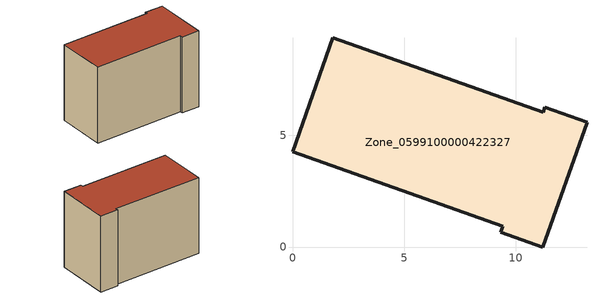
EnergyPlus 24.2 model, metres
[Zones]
Zone_0599100000422327
 floor ground (C_G): 9.31,0.67 9.41,0.93 0,4.27 1.8,9.36 11.21,6.02 11.29,6.26 13.18,5.59 11.2,0 z0.55
 wall outside (C_F): 9.41,0.93 9.31,0.67 11.2,0 13.18,5.59 11.29,6.26 11.21,6.02 1.8,9.36 0,4.27 9.41,0.93 z0.55:9.07
 roof outside (C_R): 11.29,6.26 11.21,6.02 1.8,9.36 0,4.27 9.41,0.93 9.31,0.67 11.2,0 13.18,5.59 z9.07
[BUILDING]
Pand.0599100000422327: North Axis=0; Terrain=City; Loads Convergence Tolerance Value=0.04; Temperature Convergence Tolerance Value=0.4; Solar Distribution=FullExterior; Maximum Number of Warmup Days=25; Minimum Number of Warmup Days=1
[Site:Location]
Rotterdam.The.Hague.AP_ZH_NLD Design_Conditions: Latitude=51.96; Longitude=4.45; Time Zone=1; Elevation=-4.5
[SITE:GROUNDTEMPERATURE:BUILDINGSURFACE]
18, 18, 18, 18, 18, 18, 18, 18, 18, 18, 18, 18
[MATERIAL] Thermal Absorptance=0.9; Solar Absorptance=0.7; Visible Absorptance=0.7
Name | Roughness | Thickness | Conductivity | Density | Specific Heat
G.TI.2006-2014 | MediumSmooth | 0.15 | 0.06 | 540 | 1210
F.TI.2006-2014 | Rough | 0.3 | 0.12 | 1920 | 840
R.TI.2006-2014 | MediumRough | 0.2 | 0.08 | 1500 | 1000
[CONSTRUCTION]
C_G: G.TI.2006-2014
C_F: F.TI.2006-2014
C_R: R.TI.2006-2014
[ZONE]
Zone_0599100000422327: Type=1; Multiplier=1; Ceiling Height=Autocalculate; Volume=Autocalculate; Floor Area=autocalculate; Part of Total Floor Area=Yes
[ZONEINFILTRATION:DESIGNFLOWRATE]
Infil_Zone_0599100000422327: Zone or ZoneList or Space or SpaceList=Zone_0599100000422327; Schedule=AlwaysOn; Design Flow Rate Calculation Method=Flow/Area; Flow Rate per Floor Area=0.0015; Constant Term Coefficient=1; Temperature Term Coefficient=0; Velocity Term Coefficient=0; Velocity Squared Term Coefficient=0
[HVACTEMPLATE:ZONE:IDEALLOADSAIRSYSTEM]
Zone_0599100000422327: Maximum Heating Supply Air Temperature=50; Minimum Cooling Supply Air Temperature=13; Maximum Heating Supply Air Humidity Ratio=0.0156; Minimum Cooling Supply Air Humidity Ratio=0.0077; Heating Limit=NoLimit; Cooling Limit=NoLimit; Dehumidification Control Type=ConstantSensibleHeatRatio; Cooling Sensible Heat Ratio=0.7; Dehumidification Setpoint=60; Humidification Control Type=None; Humidification Setpoint=30; Outdoor Air Method=None; Outdoor Air Flow Rate per Person=0.00944; Outdoor Air Flow Rate per Zone Floor Area=0; Outdoor Air Flow Rate per Zone=0; Demand Controlled Ventilation Type=None; Outdoor Air Economizer Type=NoEconomizer; Heat Recovery Type=None; Sensible Heat Recovery Effectiveness=0.7; Latent Heat Recovery Effectiveness=0.65
[ZONECONTROL:THERMOSTAT]
ThermostatControl_Zone_0599100000422327: Zone or ZoneList=Zone_0599100000422327; Control Type Schedule=DualSetpointControlType; Control 1=Thermostat_Zone_0599100000422327; Temperature Difference Between Cutout And Setpoint=0
[THERMOSTATSETPOINT:DUALSETPOINT]
Thermostat_Zone_0599100000422327: Heating Setpoint Temperature Schedule=HeatingSetpoint_Zone_0599100000422327; Cooling Setpoint Temperature Schedule=CoolingSetpoint_Zone_0599100000422327
[SCHEDULE:COMPACT]
HeatingSetpoint_Zone_0599100000422327: Through: 12/31, For: AllDays, Until: 24:00, 21
CoolingSetpoint_Zone_0599100000422327: Through: 12/31, For: AllDays, Until: 24:00, 24
DualSetpointControlType: Through: 12/31, For: AllDays, Until: 24:00, 4
AlwaysOn: Through: 12/31, For: AllDays, Until: 24:00, 1
